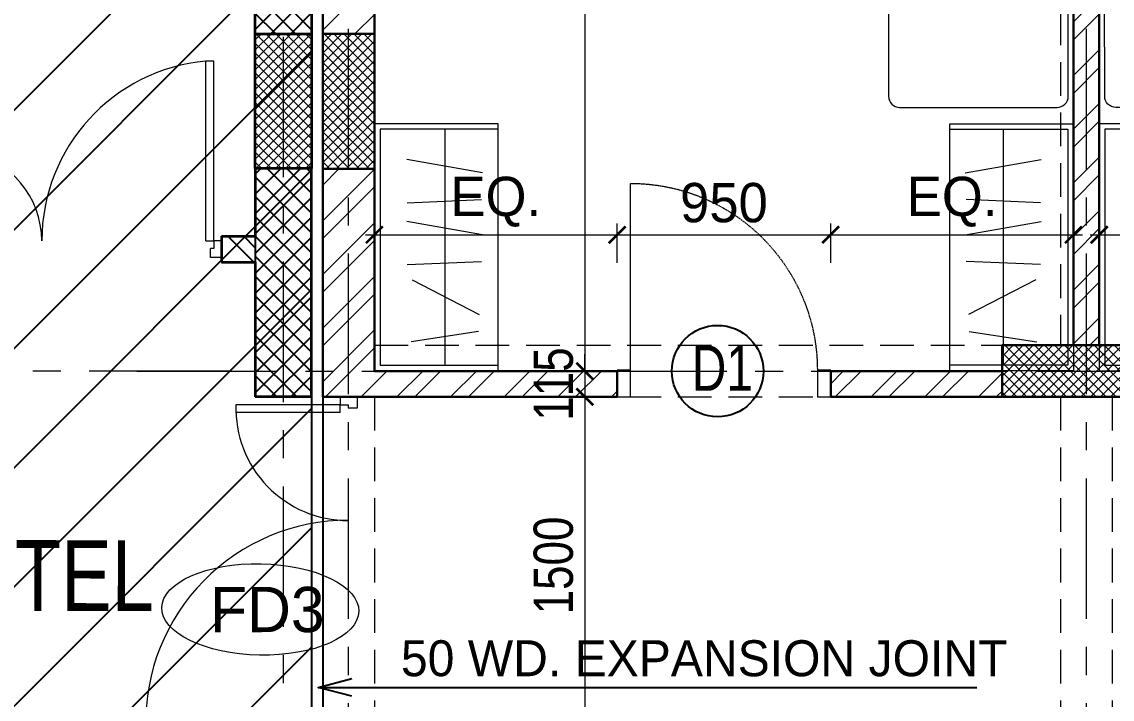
# Model space of a CAD drawing. Header units: millimetres. Extents: x -286480 to 108094, y -227925 to 10018.
# Drawn here: x -30907 to -26056, y -131929 to -128915 of the extents above; entities that cross this region are included whole.
import ezdxf

# ---------------------------------------------------------------- set-up
doc = ezdxf.new("R2010")
doc.units = ezdxf.units.MM
doc.header["$LTSCALE"] = 100
doc.header["$MEASUREMENT"] = 0
doc.header["$PDMODE"] = 67
doc.linetypes.add('CENTER', pattern=[2, 1.25, -0.25, 0.25, -0.25])
doc.linetypes.add('DASHED2', pattern=[0.375, 0.25, -0.125])
doc.layers.get('0').update_dxf_attribs({"lineweight": 25})
for name, color, linetype, lineweight in [('A-ANNO-COLUMN-HATCH', 253, 'Continuous', 9), ('A-ANNO-DOOR', 40, 'Continuous', 18), ('A-ANNO-GRID', 251, 'CENTER', 9), ('A-ANNO-TEXT', 7, 'Continuous', 25), ('A-ANNO-WALL', 1, 'Continuous', 30), ('A-DOOR', 4, 'Continuous', 9), ('A-Wall Sec', 1, 'Continuous', 30), ('beam', 3, 'Continuous', 20), ('column hatch', 12, 'Continuous', 5), ('dim', 7, 'Continuous', 13), ('DOOR TAB', 7, 'Continuous', 5), ('DW-NO', 7, 'Continuous', 25), ('FURNITURE LAYOUT', 37, 'Continuous', 15), ('S-COL', 4, 'Continuous', 30), ('S-Concrete', 1, 'Continuous', 30), ('text', 7, 'Continuous', 9), ('WALL HATCH', 24, 'Continuous', 9)]:
    doc.layers.add(name, color=color, linetype=linetype, lineweight=lineweight)
doc.layers.add('A-Wall Patt', color=8, linetype='Continuous')
doc.styles.add('ARIAL', font='arial.ttf', dxfattribs={"width": 0.8})
doc.styles.add('CENTURY-GOTHIC', font='GOTHIC.TTF', dxfattribs={"height": 175})
doc.styles.add('GOTHIC-TITLE', font='GOTHIC.TTF', dxfattribs={"width": 0.9, "height": 20})
doc.styles.add('SIZE', font='arial.ttf', dxfattribs={"width": 0.75, "height": 200})
doc.styles.get("Standard").update_dxf_attribs({"font": 'sanss___.ttf'})
doc.styles.add('Tower', font='arial.ttf', dxfattribs={"height": 250})
doc.dimstyles.new('1.125', dxfattribs={"dimtxt": 175, "dimasz": 75, "dimexe": 50, "dimexo": 50, "dimgap": 50, "dimtad": 1, "dimdec": 0, "dimrnd": 5, "dimzin": 0, "dimdsep": 46, "dimtxsty": 'CENTURY-GOTHIC', "dimblk": 'ARCHTICK', "dimcen": 5, "dimdle": 40, "dimclrd": 256, "dimclre": 8, "dimclrt": 213, "dimadec": 0, "dimazin": 0, "dimtfac": 1, "dimtdec": 0, "dimtofl": 0, "dimtmove": 2, "dimatfit": 2, "dimldrblk": 'OPEN30', "dimfxl": 80, "dimtolj": 1, "dimtzin": 0, "dimlwd": 15, "dimlwe": 9, "dimarcsym": 1})
doc.dimstyles.new('D 75', dxfattribs={"dimtxt": 175, "dimasz": 75, "dimexe": 100, "dimexo": 100, "dimgap": 50, "dimtad": 1, "dimdec": 0, "dimrnd": 5, "dimzin": 0, "dimdsep": 46, "dimtxsty": 'ARIAL', "dimblk": 'ARCHTICK', "dimcen": 0.09, "dimdle": 100, "dimclrd": 256, "dimclrt": 256, "dimadec": 0, "dimazin": 0, "dimtfac": 1, "dimtdec": 0, "dimtix": 1, "dimtofl": 0, "dimtmove": 1, "dimatfit": 3, "dimfxl": 135, "dimtolj": 1, "dimtzin": 0, "dimlwd": 9, "dimlwe": 9, "dimarcsym": 0})
doc.dimstyles.new('IIITD_WD_L @ 100', dxfattribs={"dimscale": 100, "dimtxt": 2.5, "dimasz": 1, "dimexe": 0.5, "dimexo": 0.25, "dimgap": 0.3, "dimtad": 1, "dimdec": 0, "dimrnd": 1, "dimzin": 0, "dimdsep": 46, "dimtxsty": 'Standard', "dimblk": 'ARCHTICK', "dimcen": 0.2, "dimdle": 1, "dimclrd": 8, "dimclre": 8, "dimadec": 0, "dimazin": 0, "dimtfac": 1, "dimtdec": 0, "dimtofl": 0, "dimtmove": 0, "dimatfit": 0, "dimfxl": 2, "dimtolj": 1, "dimtzin": 0, "dimlwd": -1, "dimlwe": -1, "dimarcsym": 0})

# ---------------------------------------------------------------- blocks, each defined once
blk = doc.blocks.new('Door 1200')
at = {"layer": 'A-DOOR', "color": 5, "lineweight": 18}
for p, q in [((524083.6, 16182.3), (524083.6, 16132.3)), ((524083.6, 16182.3), (524158.6, 16182.3)), ((524158.6, 16182.3), (524158.6, 16147.3)), ((524083.6, 16132.3), (524123.6, 16132.3)), ((524123.6, 16147.3), (524123.6, 16132.3)), ((524158.6, 16147.3), (524123.6, 16147.3)), ((524158.6, 16147.3), (524557.1, 16147.3)), ((524158.6, 16112.3), (524158.6, 16147.3)), ((524158.6, 16112.3), (524557.1, 16112.3)), ((524557.1, 16147.3), (524557.1, 16112.3)), ((524158.6, 15052.3), (524957.9, 15052.4)), ((524158.6, 15052.3), (524158.6, 15017.3)), ((524957.9, 15017.4), (524957.9, 15052.4)), ((524083.6, 15032.3), (524123.6, 15032.3)), ((524083.6, 14982.3), (524083.6, 15032.3)), ((524123.6, 15017.3), (524123.6, 15032.3)), ((524158.6, 15017.3), (524123.6, 15017.3)), ((524158.6, 15017.3), (524957.9, 15017.4)), ((524158.6, 14982.3), (524158.6, 15017.3)), ((524083.6, 14982.3), (524158.6, 14982.3))]:
    blk.add_line(p, q, dxfattribs=at)
at = {"layer": 'A-DOOR', "lineweight": 18}
for centre, radius, start, end in [((524154.5, 16192.8), 410.5, 270.5695, 348.692), ((524156.8, 14977.8), 804.5, 5.3147, 89.8716)]:
    blk.add_arc(centre, radius, start, end, dxfattribs=at)
blk = doc.blocks.new('_ArchTick')
at = {"const_width": 0.15}
blk.add_lwpolyline([(-0.5, -0.5), (0.5, 0.5)], dxfattribs=at)
blk = doc.blocks.new('*D301')
at = {"layer": 'Defpoints', "color": 0, "ltscale": 0.1, "transparency": 16777216}
for p in [(-28761.8, -126319.3, 0.6), (-28761.8, -130469.3, -11.2), (-28402, -130469.3)]:
    blk.add_point(p, dxfattribs=at)
at = {"layer": 'dim', "lineweight": 9, "ltscale": 0.1, "transparency": 16777216}
blk.add_line((-28402, -126219.3), (-28402, -130569.3), dxfattribs=at)
at = {"layer": 'dim', "color": 0, "lineweight": 9, "ltscale": 0.1, "transparency": 16777216}
for p, q in [((-28661.8, -126319.3), (-28302, -126319.3)), ((-28661.8, -130469.3), (-28302, -130469.3))]:
    blk.add_line(p, q, dxfattribs=at)
at = {"layer": 'dim', "lineweight": 9, "ltscale": 0.1, "transparency": 16777216, "xscale": 75, "yscale": 75, "zscale": 75}
for p, rotation in [((-28402, -126319.3), 90), ((-28402, -130469.3), 270)]:
    blk.add_blockref('_ArchTick', p, dxfattribs=dict(at, rotation=rotation))
at = {"layer": 'dim', "ltscale": 0.1, "transparency": 16777216, "insert": (-28541.4, -127971.4), "char_height": 175, "attachment_point": 5, "rotation": 90, "style": 'ARIAL'}
blk.add_mtext('\\A1;4150', dxfattribs=at)
blk = doc.blocks.new('*D281')
at = {"layer": 'Defpoints', "color": 0, "ltscale": 0.1, "transparency": 16777216}
for p in [(-28761.8, -130469.3, 0.3), (-28760.4, -130584.3, 0), (-28402, -130584.3)]:
    blk.add_point(p, dxfattribs=at)
at = {"layer": 'dim', "lineweight": 9, "ltscale": 0.1, "transparency": 16777216}
for p, q in [((-28402, -130469.3), (-28402, -130394.3)), ((-28402, -130584.3), (-28402, -130659.3))]:
    blk.add_line(p, q, dxfattribs=at)
at = {"layer": 'dim', "color": 0, "lineweight": 9, "ltscale": 0.1, "transparency": 16777216}
for p, q in [((-28661.8, -130469.3), (-28302, -130469.3)), ((-28660.4, -130584.3), (-28302, -130584.3))]:
    blk.add_line(p, q, dxfattribs=at)
at = {"layer": 'dim', "lineweight": 9, "ltscale": 0.1, "transparency": 16777216, "xscale": 75, "yscale": 75, "zscale": 75}
for p, rotation in [((-28402, -130469.3), 270), ((-28402, -130584.3), 90)]:
    blk.add_blockref('_ArchTick', p, dxfattribs=dict(at, rotation=rotation))
at = {"layer": 'dim', "ltscale": 0.1, "transparency": 16777216, "insert": (-28541.4, -130526.8), "char_height": 175, "attachment_point": 5, "rotation": 90, "style": 'ARIAL'}
blk.add_mtext('\\A1;115', dxfattribs=at)
blk = doc.blocks.new('*D282')
at = {"layer": 'Defpoints', "color": 0, "ltscale": 0.1, "transparency": 16777216}
for p in [(-28760.4, -130584.3, 0), (-28669.6, -132084.3, -5.9), (-28402, -132084.3)]:
    blk.add_point(p, dxfattribs=at)
at = {"layer": 'dim', "lineweight": 9, "ltscale": 0.1, "transparency": 16777216}
blk.add_line((-28402, -130484.3), (-28402, -132184.3), dxfattribs=at)
at = {"layer": 'dim', "color": 0, "lineweight": 9, "ltscale": 0.1, "transparency": 16777216}
for p, q in [((-28660.4, -130584.3), (-28302, -130584.3)), ((-28569.6, -132084.3), (-28302, -132084.3))]:
    blk.add_line(p, q, dxfattribs=at)
at = {"layer": 'dim', "lineweight": 9, "ltscale": 0.1, "transparency": 16777216, "xscale": 75, "yscale": 75, "zscale": 75}
for p, rotation in [((-28402, -130584.3), 90), ((-28402, -132084.3), 270)]:
    blk.add_blockref('_ArchTick', p, dxfattribs=dict(at, rotation=rotation))
at = {"layer": 'dim', "ltscale": 0.1, "transparency": 16777216, "insert": (-28541.4, -131334.3), "char_height": 175, "attachment_point": 5, "rotation": 90, "style": 'ARIAL'}
blk.add_mtext('\\A1;1500', dxfattribs=at)
blk = doc.blocks.new('door-700')
at = {"linetype": 'Continuous'}
for p, q in [((-50, 100), (-50, 800)), ((-800, 100), (-800, 0)), ((0, 100), (0, 0))]:
    blk.add_line(p, q, dxfattribs=at)
at = {"linetype": 'DASHED2', "ltscale": 0.1}
blk.add_arc((-50, 100), 700, 90, 180, dxfattribs=at)
at = {"linetype": 'Continuous'}
for points in [[(-750, 0), (-800, 0), (-800, 100), (-750, 100)], [(0, 0), (-50, 0), (-50, 100), (0, 100)]]:
    blk.add_3dface(points, dxfattribs=at)
blk = doc.blocks.new('*D336')
at = {"layer": 'Defpoints', "color": 0, "ltscale": 0.1, "transparency": 16777216}
for p in [(-28258.2, -129862.8), (-29338.2, -130038.4, -18.9), (-28258.2, -130038.4, -15.6)]:
    blk.add_point(p, dxfattribs=at)
at = {"layer": 'dim', "color": 8, "lineweight": 9, "ltscale": 0.1, "transparency": 16777216}
for p, q in [((-29338.2, -129988.4), (-29338.2, -129812.8)), ((-28258.2, -129988.4), (-28258.2, -129812.8))]:
    blk.add_line(p, q, dxfattribs=at)
at = {"layer": 'dim', "lineweight": 15, "ltscale": 0.1, "transparency": 16777216}
blk.add_line((-29378.2, -129862.8), (-28218.2, -129862.8), dxfattribs=at)
at = {"layer": 'dim', "lineweight": 15, "ltscale": 0.1, "transparency": 16777216, "xscale": 75, "yscale": 75, "zscale": 75, "rotation": 180}
blk.add_blockref('_ArchTick', (-29338.2, -129862.8), dxfattribs=at)
at = {"layer": 'dim', "lineweight": 15, "ltscale": 0.1, "transparency": 16777216, "xscale": 75, "yscale": 75, "zscale": 75}
blk.add_blockref('_ArchTick', (-28258.2, -129862.8), dxfattribs=at)
at = {"layer": 'dim', "color": 213, "ltscale": 0.1, "transparency": 16777216, "insert": (-28798.2, -129716.2), "char_height": 175, "attachment_point": 5, "style": 'CENTURY-GOTHIC'}
blk.add_mtext('\\A1;EQ.', dxfattribs=at)
blk = doc.blocks.new('_Open30')
at = {"color": 0, "linetype": 'ByBlock', "lineweight": -2}
for p, q in [((-1, 0.268), (0, 0)), ((0, 0), (-1, -0.268)), ((0, 0), (-1, 0))]:
    blk.add_line(p, q, dxfattribs=at)
blk = doc.blocks.new('*D337')
at = {"layer": 'Defpoints', "color": 0, "ltscale": 0.1, "transparency": 16777216}
for p in [(-27308.2, -129862.8), (-28258.2, -130038.4, -15.6), (-27308.2, -130038.4, -15.6)]:
    blk.add_point(p, dxfattribs=at)
at = {"layer": 'dim', "color": 8, "lineweight": 9, "ltscale": 0.1, "transparency": 16777216}
for p, q in [((-28258.2, -129988.4), (-28258.2, -129812.8)), ((-27308.2, -129988.4), (-27308.2, -129812.8))]:
    blk.add_line(p, q, dxfattribs=at)
at = {"layer": 'dim', "lineweight": 15, "ltscale": 0.1, "transparency": 16777216}
blk.add_line((-28298.2, -129862.8), (-27268.2, -129862.8), dxfattribs=at)
at = {"layer": 'dim', "lineweight": 15, "ltscale": 0.1, "transparency": 16777216, "xscale": 75, "yscale": 75, "zscale": 75, "rotation": 180}
blk.add_blockref('_ArchTick', (-28258.2, -129862.8), dxfattribs=at)
at = {"layer": 'dim', "lineweight": 15, "ltscale": 0.1, "transparency": 16777216, "xscale": 75, "yscale": 75, "zscale": 75}
blk.add_blockref('_ArchTick', (-27308.2, -129862.8), dxfattribs=at)
at = {"layer": 'dim', "color": 213, "ltscale": 0.1, "transparency": 16777216, "insert": (-27783.2, -129720.9), "char_height": 175, "attachment_point": 5, "style": 'CENTURY-GOTHIC'}
blk.add_mtext('\\A1;950', dxfattribs=at)
blk = doc.blocks.new('*D338')
at = {"layer": 'Defpoints', "color": 0, "ltscale": 0.1, "transparency": 16777216}
for p in [(-26228.2, -129862.8), (-27308.2, -130038.4, -15.6), (-26228.2, -130038.4, -18.6)]:
    blk.add_point(p, dxfattribs=at)
at = {"layer": 'dim', "color": 8, "lineweight": 9, "ltscale": 0.1, "transparency": 16777216}
for p, q in [((-27308.2, -129988.4), (-27308.2, -129812.8)), ((-26228.2, -129988.4), (-26228.2, -129812.8))]:
    blk.add_line(p, q, dxfattribs=at)
at = {"layer": 'dim', "lineweight": 15, "ltscale": 0.1, "transparency": 16777216}
blk.add_line((-27348.2, -129862.8), (-26188.2, -129862.8), dxfattribs=at)
at = {"layer": 'dim', "lineweight": 15, "ltscale": 0.1, "transparency": 16777216, "xscale": 75, "yscale": 75, "zscale": 75, "rotation": 180}
blk.add_blockref('_ArchTick', (-27308.2, -129862.8), dxfattribs=at)
at = {"layer": 'dim', "lineweight": 15, "ltscale": 0.1, "transparency": 16777216, "xscale": 75, "yscale": 75, "zscale": 75}
blk.add_blockref('_ArchTick', (-26228.2, -129862.8), dxfattribs=at)
at = {"layer": 'dim', "color": 213, "ltscale": 0.1, "transparency": 16777216, "insert": (-26768.2, -129716.2), "char_height": 175, "attachment_point": 5, "style": 'CENTURY-GOTHIC'}
blk.add_mtext('\\A1;EQ.', dxfattribs=at)
blk = doc.blocks.new('*D339')
at = {"layer": 'Defpoints', "color": 0, "ltscale": 0.1, "transparency": 16777216}
for p in [(-25033.2, -129862.8), (-26113.2, -129923.4, -18.6), (-25033.2, -130038.4, -10.6)]:
    blk.add_point(p, dxfattribs=at)
at = {"layer": 'dim', "color": 8, "lineweight": 9, "ltscale": 0.1, "transparency": 16777216}
for p, q in [((-26113.2, -129873.4), (-26113.2, -129812.8)), ((-25033.2, -129988.4), (-25033.2, -129812.8))]:
    blk.add_line(p, q, dxfattribs=at)
at = {"layer": 'dim', "lineweight": 15, "ltscale": 0.1, "transparency": 16777216}
blk.add_line((-26153.2, -129862.8), (-24993.2, -129862.8), dxfattribs=at)
at = {"layer": 'dim', "lineweight": 15, "ltscale": 0.1, "transparency": 16777216, "xscale": 75, "yscale": 75, "zscale": 75, "rotation": 180}
blk.add_blockref('_ArchTick', (-26113.2, -129862.8), dxfattribs=at)
at = {"layer": 'dim', "lineweight": 15, "ltscale": 0.1, "transparency": 16777216, "xscale": 75, "yscale": 75, "zscale": 75}
blk.add_blockref('_ArchTick', (-25033.2, -129862.8), dxfattribs=at)
at = {"layer": 'dim', "color": 213, "ltscale": 0.1, "transparency": 16777216, "insert": (-25573.2, -129716.2), "char_height": 175, "attachment_point": 5, "style": 'CENTURY-GOTHIC'}
blk.add_mtext('\\A1;EQ.', dxfattribs=at)
blk = doc.blocks.new('A$C0E3E786B-flat-1')
at = {"ltscale": 0.1}
for p, q in [((855.2, 288.7, 0), (240.1, -46.1, 0)), ((1735, -1224.8, 0), (922.8, 268.6, 0)), ((220.2, -113.9, 0), (1032.4, -1607.3, 0)), ((1532.3, -852, 0), (1444.7, -899.7, 0)), ((1444.7, -899.7, 0), (752.9, -1093.3, 0)), ((829.6, -1234.5, 0), (1444.7, -899.7, 0)), ((1500.5, -885, 0), (875.6, -1225.1, 0)), ((1500.5, -885, 0), (1482.4, -924.7, 0)), ((1701.1, -1254, 0), (1500.5, -885, 0)), ((875.6, -1225.1, 0), (918.9, -1231.4, 0)), ((1076.3, -1594.1, 0), (875.6, -1225.1, 0)), ((1076.3, -1594.1, 0), (1701.1, -1254, 0)), ((1701.1, -1254, 0), (1654.4, -1240.9, 0)), ((1100.1, -1627.4, 0), (1715.1, -1292.6, 0)), ((1076.3, -1594.1, 0), (1090.9, -1547.7, 0))]:
    blk.add_line(p, q, dxfattribs=at)
for centre, start_param, end_param in [((879, 244.7, 0), 1.628397, 3.199193), ((264, -90, 0), 3.199193, 4.76999), ((1691.3, -1248.7, 0), 0.057601, 1.628397), ((1076.2, -1583.5, 0), 4.76999, 6.340786)]:
    blk.add_ellipse(centre, major_axis=(21.3, -45.2), ratio=0.996988, start_param=start_param, end_param=end_param, dxfattribs=at)
blk = doc.blocks.new('cb')
at = {"layer": 'FURNITURE LAYOUT', "ltscale": 0.1, "extrusion": (-0.008908, -0.002858, 0.999956)}
for p, q in [((-25800.7, -129393.6, 17.8), (-25800.7, -130443.6, 14.8)), ((-25632.1, -129587.2, 18.8), (-25969.4, -129527.9, 16)), ((-25967, -129720.4, 15.4), (-25636.4, -129706.4, 18.4)), ((-25632.1, -129862.6, 18), (-25969.4, -129803.2, 15.2)), ((-25967, -129995.7, 14.6), (-25636.4, -129981.8, 17.6)), ((-25945.4, -130063.9, 14.6), (-25647.1, -130217, 16.9)), ((-25649.6, -130293.4, 16.6), (-25950.5, -130338.9, 13.8))]:
    blk.add_line(p, q, dxfattribs=at)
at = {"layer": 'FURNITURE LAYOUT', "ltscale": 0.1, "extrusion": (-0.008908, -0.002858, 0.999956), "elevation": 617.5}
blk.add_lwpolyline([(-26112, -129367.4), (-26112.1, -130467.4), (-25562.1, -130467.4), (-25562, -129367.4)], close=True, dxfattribs=at)
blk.add_lwpolyline([(-25562, -129392.4), (-26087, -129392.4), (-26087.1, -130442.4), (-25562.1, -130442.4)], dxfattribs=at)
blk = doc.blocks.new('Big Door Garbage')
at = {"lineweight": 18}
for p, q in [((-12550, 128777.8), (-12500, 128777.8)), ((-12550, 128702.8), (-12550, 128777.8)), ((-12500, 128777.8), (-12500, 128737.8)), ((-11100, 128777.8), (-11100, 128737.8)), ((-11050, 128777.8), (-11100, 128777.8)), ((-12515, 128737.8), (-12500, 128737.8)), ((-12515, 128702.8), (-12515, 128737.8)), ((-11085, 128737.8), (-11100, 128737.8)), ((-11085, 128702.8), (-11085, 128737.8)), ((-12550, 128702.8), (-12515, 128702.8)), ((-12515, 128702.8), (-12515, 128239.2)), ((-12480, 128702.8), (-12515, 128702.8)), ((-12480, 128702.8), (-12480, 128239.2)), ((-11120, 128702.8), (-11085, 128702.8)), ((-11120, 128702.8), (-11120, 127838)), ((-11050, 128702.8), (-11085, 128702.8)), ((-11085, 128702.8), (-11085, 127838))]:
    blk.add_line(p, q, dxfattribs=at)
blk.add_lwpolyline([(-11050, 128777.8), (-11050, 128702.8)], dxfattribs=at)
for centre, radius, start, end in [((-12498.9, 128737.8), 498.9, 268.1474, 0), ((-11101.5, 128737.8), 900, 180, 271.0475)]:
    blk.add_arc(centre, radius, start, end, dxfattribs=at)
blk = doc.blocks.new('DW')
at = {"layer": 'DOOR TAB', "color": 1, "ltscale": 0.1, "true_color": 0xfa0000, "extrusion": (0, 0, -1)}
blk.add_ellipse((4668161.6, 8273913), major_axis=(760.9, 14.7), ratio=0.463894, dxfattribs=at)
at = {"layer": 'DOOR TAB', "color": 1, "ltscale": 0.1, "true_color": 0xfa0000, "style": 'GOTHIC-TITLE', "width": 0.9}
blk.add_attdef('DW0', (4667644.2, 8273737.5), '', height=350, dxfattribs=at)

msp = doc.modelspace()

# ---------------------------------------------------------------- hatches: boundary and pattern name
at = {"ltscale": 0.1, "true_color": 0xbdbdbd}
h = msp.add_hatch(dxfattribs=at)
h.set_pattern_fill('ANSI31', color=9, scale=3000)
h.set_pattern_definition([(45, (250.1, -34476.76), (-265.165, 265.165), [])])
h.paths.add_polyline_path([(-38569.7, -126799.2), (-38569.7, -131082.4), (-38443.4, -131082.4), (-38675, -131170), (-38569.7, -131170), (-38569.7, -135869.2), (-34058.2, -135869.2), (-34058.2, -136574.2), (-29618.2, -136573.5), (-29618.2, -126799.3), (-33808.2, -126799.2)])
at = {"layer": 'A-ANNO-COLUMN-HATCH', "lineweight": 9, "ltscale": 0.1}
h = msp.add_hatch(dxfattribs=at)
h.set_pattern_fill('ANSI37', color=256, scale=250)
h.set_pattern_definition([(45, (-155807.633, -57392.413), (-22.097087, 22.097087), []), (135, (-155807.633, -57392.413), (-22.097087, -22.097087), [])])
h.paths.add_polyline_path([(-29338.2, -129569.3), (-29338.2, -128969.3), (-29568.2, -128969.3), (-29568.2, -129569.3)])
h = msp.add_hatch(dxfattribs=at)
h.set_pattern_fill('ANSI37', color=256, scale=250)
h.set_pattern_definition([(45, (-136293.143, -142349.6), (-22.097087, 22.097087), []), (135, (-136293.143, -142349.6), (-22.097087, -22.097087), [])])
h.paths.add_polyline_path([(-25795.7, -130584.3), (-26545.7, -130584.3), (-26545.7, -130354.3), (-25795.7, -130354.3)])
at = {"layer": 'A-Wall Patt'}
h = msp.add_hatch(dxfattribs=at)
h.set_pattern_fill('ANSI32', color=256, scale=400, angle=450, style=0)
h.set_pattern_definition([(135, (-29940.76, -129918.76), (-106.066, -106.066), []), (135, (-29940.76, -129848.04), (-106.066, -106.066), [])])
h.paths.add_polyline_path([(-30018.2, -129869.2), (-30018.2, -129984.2), (-29868.2, -129984.2), (-29868.2, -129869.2)])
h.paths.add_polyline_path([(-36323.2, -126799.2), (-36573.2, -126799.2, -0.000056), (-36573.2, -126799.2), (-36823.2, -126799.2), (-36823.2, -126229.2), (-36323.2, -126229.2)], flags=17)
h.paths.add_polyline_path([(-31333.2, -130584.2), (-31218.2, -130584.2), (-31218.2, -129984.2), (-31333.2, -129984.2)])
h.paths.add_polyline_path([(-32648.2, -130584.2), (-32533.2, -130584.2), (-32533.2, -129984.2), (-32648.2, -129984.2)], flags=17)
h.paths.add_polyline_path([(-36515.7, -127048.5), (-36938.2, -127048.5), (-36938.2, -127049.2), (-36630.7, -127049.2), (-36630.7, -129199.8), (-36515.7, -129199.8)])
h.paths.add_polyline_path([(-36938.2, -126798.5), (-36208.2, -126798.5), (-36208.2, -126049.2), (-36323.2, -126049.2), (-36323.2, -126114.2), (-36823.2, -126114.2), (-36823.2, -126049.2), (-36938.2, -126049.2)])
h.paths.add_polyline_path([(-33808.2, -129869.2), (-33808.2, -129984.2), (-31218.2, -129984.2), (-31218.2, -129869.2)])
h.paths.add_polyline_path([(-38569.7, -130469.2), (-38569.7, -130584.2), (-36515.7, -130584.2), (-36515.7, -130199.8), (-36630.7, -130199.8), (-36630.7, -130469.2)])
h = msp.add_hatch(dxfattribs=at)
h.set_pattern_fill('ANSI37', color=256, scale=500, angle=90, style=0)
h.set_pattern_definition([(135, (-29699.955, -128515.7), (-44.1942, -44.1942), []), (225, (-29699.955, -128515.7), (44.1942, -44.1942), [])])
h.paths.add_polyline_path([(-29618.2, -127248.5), (-29868.2, -127248.5), (-29868.2, -128968.5), (-29618.2, -128968.5)])
h = msp.add_hatch(dxfattribs=at)
h.set_pattern_fill('ANSI37', color=256, scale=500, angle=90, style=0)
h.set_pattern_definition([(135, (63243.24, 160182.245), (-44.194174, -44.194174), []), (225, (63243.24, 160182.245), (44.194174, -44.194174), [])])
h.paths.add_polyline_path([(-29868.2, -130584.3), (-29618.2, -130584.3), (-29618.2, -129568.5), (-29868.2, -129568.5)])
at = {"layer": 'WALL HATCH', "ltscale": 0.1}
h = msp.add_hatch(dxfattribs=at)
h.set_pattern_fill('ANSI32', color=256, scale=450, style=0)
h.set_pattern_definition([(45, (265.31, -0.74), (-119.32427, 119.32427), []), (45, (344.86, -0.74), (-119.32427, 119.32427), [])])
h.paths.add_polyline_path([(-29568.2, -128969.3), (-29338.2, -128969.3), (-29339.5, -126694.3), (-29566.9, -126694.3)])
h = msp.add_hatch(dxfattribs=at)
h.set_pattern_fill('ANSI32', color=256, scale=450, style=0)
h.set_pattern_definition([(45, (3605.31, -520.75), (-119.32427, 119.32427), []), (45, (3684.86, -520.75), (-119.32427, 119.32427), [])])
h.paths.add_polyline_path([(-26113.2, -127369.3), (-26228.2, -127369.3), (-26228.2, -130354.2), (-26113.2, -130354.2)])
h = msp.add_hatch(dxfattribs=at)
h.set_pattern_fill('ANSI32', color=256, scale=450, style=0)
h.paths.add_polyline_path([(-29338.2, -129569.2), (-29568.2, -129569.2), (-29568.2, -130584.3), (-29338.2, -130584.3)])
h = msp.add_hatch(dxfattribs=at)
h.set_pattern_fill('ANSI32', color=256, scale=450, style=0)
h.set_pattern_definition([(45, (-21019.74, -5427.82), (-119.32427, 119.32427), []), (45, (-20940.19, -5427.82), (-119.32427, 119.32427), [])])
h.paths.add_polyline_path([(-28258.2, -130469.3), (-28258.2, -130584.3), (-29338.2, -130584.3), (-29338.2, -130469.3)])
h = msp.add_hatch(dxfattribs=at)
h.set_pattern_fill('ANSI32', color=256, scale=450, style=0)
h.set_pattern_definition([(45, (-19387.12, -5427.81), (-119.32427, 119.32427), []), (45, (-19307.57, -5427.81), (-119.32427, 119.32427), [])])
h.paths.add_polyline_path([(-27308.2, -130584.3), (-27308.2, -130469.3), (-26545.7, -130469.3), (-26545.7, -130584.3)])

# ---------------------------------------------------------------- linework, layer by layer
at = {"layer": 'A-ANNO-COLUMN-HATCH', "linetype": 'Continuous', "lineweight": 9, "ltscale": 0.1}
for p, q in [((-29868.2, -128995.7), (-29841, -128968.5)), ((-29868.2, -129039.9), (-29796.8, -128968.5)), ((-29868.2, -129084.1), (-29752.6, -128968.5)), ((-29868.2, -129128.3), (-29708.4, -128968.5)), ((-29868.2, -129172.5), (-29664.2, -128968.5)), ((-29868.2, -129216.7), (-29620, -128968.5)), ((-29618.2, -129215.7), (-29865.3, -128968.5)), ((-29618.2, -129171.5), (-29821.2, -128968.5)), ((-29618.2, -129127.3), (-29777, -128968.5)), ((-29618.2, -129083.1), (-29732.8, -128968.5)), ((-29618.2, -129038.9), (-29688.6, -128968.5)), ((-29618.2, -128994.7), (-29644.4, -128968.5)), ((-29618.2, -129259.8), (-29868.2, -129009.8)), ((-29868.2, -129260.9), (-29618.2, -129010.9)), ((-29618.2, -129304), (-29868.2, -129054)), ((-29868.2, -129305.1), (-29618.2, -129055.1)), ((-29618.2, -129348.2), (-29868.2, -129098.2)), ((-29868.2, -129349.3), (-29618.2, -129099.3)), ((-29618.2, -129392.4), (-29868.2, -129142.4)), ((-29868.2, -129393.5), (-29618.2, -129143.5)), ((-29618.2, -129436.6), (-29868.2, -129186.6)), ((-29868.2, -129437.7), (-29618.2, -129187.7)), ((-29618.2, -129480.8), (-29868.2, -129230.8)), ((-29868.2, -129481.9), (-29618.2, -129231.9)), ((-29618.2, -129525), (-29868.2, -129275)), ((-29868.2, -129526.1), (-29618.2, -129276.1)), ((-29618.9, -129568.5), (-29868.2, -129319.2)), ((-29866.5, -129568.5), (-29618.2, -129320.3)), ((-29663.1, -129568.5), (-29868.2, -129363.4)), ((-29822.3, -129568.5), (-29618.2, -129364.5)), ((-29707.3, -129568.5), (-29868.2, -129407.6)), ((-29778.1, -129568.5), (-29618.2, -129408.7)), ((-29751.5, -129568.5), (-29868.2, -129451.8)), ((-29733.9, -129568.5), (-29618.2, -129452.8)), ((-29795.7, -129568.5), (-29868.2, -129496)), ((-29689.7, -129568.5), (-29618.2, -129497)), ((-29839.9, -129568.5), (-29868.2, -129540.2)), ((-29645.5, -129568.5), (-29618.2, -129541.2))]:
    msp.add_line(p, q, dxfattribs=at)
at = {"layer": 'A-ANNO-GRID', "ltscale": 5}
for p, q in [((-29453.2, -140571.8, -1.8), (-29453.2, -124321.4, -1.8)), ((-26170.7, -140571.8, -20.7), (-26170.7, -124321.4, -20.7)), ((-29743.2, -137607.2, 12.8), (-29743.2, -124822.1, 12.8)), ((-29982.9, -130469.2, 12.8), (-39374.7, -130469.2, 12.8)), ((-30394.7, -130469.3, 11.7), (-4567.5, -130469.3, 11.7))]:
    msp.add_line(p, q, dxfattribs=at)
at = {"layer": 'A-ANNO-WALL', "ltscale": 0.1, "extrusion": (5.90536e-11, -0.002858, 0.999996)}
for p, q in [((-29568.2, -126694.3, 11.7), (-29568.2, -128969.3, 11.7)), ((-29338.2, -126694.3, 11.7), (-29338.2, -128969.3, 11.7)), ((-26228.2, -127369.3, 20.8), (-26228.2, -130354.3, 12.3)), ((-29338.2, -130469.3, 12), (-28258.2, -130469.3, 9.7)), ((-28258.2, -130584.3, 9.3), (-28258.2, -130469.3, 9.7)), ((-27308.2, -130469.3, 9.5), (-26545.7, -130469.3, -20.7)), ((-27308.2, -130584.3, 9.2), (-27308.2, -130469.3, 9.5)), ((-29568.2, -130584.3, 5.6), (-28258.2, -130584.3, 9.3)), ((-27308.2, -130584.3, 9.2), (-26545.7, -130584.3, -21.1))]:
    msp.add_line(p, q, dxfattribs=at)
at = {"layer": 'A-ANNO-WALL', "ltscale": 0.1, "extrusion": (-5.90536e-11, -0.002858, 0.999996)}
msp.add_line((-26113.2, -127369.3, 20.8), (-26113.2, -130354.3, 12.3), dxfattribs=at)
at = {"layer": 'A-ANNO-WALL', "ltscale": 0.1}
for p, q in [((-29568.2, -129569.2, -3.2), (-29568.2, -130584.3, 11.7)), ((-29338.2, -129569.2, -3.2), (-29338.2, -130469.3, -3.2))]:
    msp.add_line(p, q, dxfattribs=at)
at = {"layer": 'A-Wall Patt'}
msp.add_line((-29868.2, -129869.2, 12.8), (-29868.2, -129984.2, 12.8), dxfattribs=at)
at = {"layer": 'A-Wall Sec', "lineweight": 35}
for p, q in [((-29868.2, -128968.5, 12.8), (-29868.2, -127248.5, 12.8)), ((-29618.2, -127248.5, 12.8), (-29618.2, -128968.5, 12.8)), ((-29868.2, -129568.5, 12.8), (-29868.2, -129869.2, 12.8)), ((-29618.2, -130584.3, 12.8), (-29618.2, -129568.5, 12.8)), ((-30018.2, -129869.2, 12.8), (-30018.2, -129984.2, 12.8)), ((-30018.2, -129869.2, 12.8), (-29868.2, -129869.2, 12.8)), ((-30018.2, -129984.2, 12.8), (-29868.2, -129984.2, 12.8)), ((-29868.2, -129984.2, 12.8), (-29868.2, -130584.3, 12.8)), ((-29618.2, -130584.3, 11.7), (-29868.2, -130584.3, 11.7))]:
    msp.add_line(p, q, dxfattribs=at)
at = {"layer": 'beam', "linetype": 'DASHED2', "ltscale": 6}
for p, q in [((-29568.2, -126694.3, 11.7), (-29568.2, -128968.5, 12.8)), ((-29338.2, -126694.3, 11.7), (-29338.2, -128968.5, 12.8)), ((-26285.7, -126844.3, 24.5), (-26285.7, -130354.3, -20.7)), ((-29568.2, -129569.3, -8.4), (-29568.2, -132084.3, -3.2)), ((-29338.2, -129569.3, -8.4), (-29338.3, -130354.3, -3.2)), ((-29338.2, -130354.3, -3.2), (-26545.7, -130354.3, -20.7)), ((-29338.2, -130584.3, -3.2), (-26545.7, -130584.3, -20.7)), ((-29338.2, -130584.3, -10.2), (-29338.2, -132084.3, 10.1)), ((-26285.9, -130584.3, 27), (-26285.9, -132084.3, 47.7)), ((-26055.9, -130584.3, 27), (-26055.9, -132084.3, 47.7))]:
    msp.add_line(p, q, dxfattribs=at)
at = {"layer": 'DW-NO', "color": 51}
for p, q in [((-29618.2, -130584.3, 11.7), (-29618.2, -132084.3, -3.2)), ((-29568.2, -130584.3, 11.7), (-29568.2, -132084.3, -3.2))]:
    msp.add_line(p, q, dxfattribs=at)
msp.add_circle((-27811.3, -130469.5, 665.1), 203.6, dxfattribs=at)
at = {"layer": 'S-COL', "ltscale": 0.1}
for points, elevation in [([(-29338.2, -129569.3), (-29338.2, -128969.3), (-29568.2, -128969.3), (-29568.2, -129569.3)], -8.4), ([(-25795.7, -130584.3), (-26545.7, -130584.3), (-26545.7, -130354.3), (-25795.7, -130354.3)], -20.7)]:
    msp.add_lwpolyline(points, close=True, dxfattribs=dict(at, elevation=elevation))
at = {"layer": 'S-Concrete', "lineweight": 35, "elevation": 12.8}
msp.add_lwpolyline([(-29868.2, -128968.5), (-29618.2, -128968.5), (-29618.2, -129568.5), (-29868.2, -129568.5), (-29868.2, -128968.5)], dxfattribs=at)

# ---------------------------------------------------------------- block references
at = {"layer": 'A-ANNO-DOOR', "extrusion": (5.90536e-11, -0.002858, 0.999996), "xscale": -1.187500030388742, "yscale": 1.187500030388742, "zscale": 1.187500030388742}
msp.add_blockref('door-700', (-28258.2, -130583.7, 382.6), dxfattribs=at)
at = {"layer": 'A-ANNO-DOOR', "extrusion": (0.000124809, 0.002858, 0.999996), "xscale": 0.99997638351184, "yscale": 0.99997638351184, "zscale": 0.99997638351184, "rotation": 269.9977240268291}
msp.add_blockref('Big Door Garbage', (-158190.9, -143128.4, -369.2), dxfattribs=at)
at = {"layer": 'column hatch', "rotation": 90}
msp.add_blockref('Door 1200', (-15035.9, -654047.8, 12.8), dxfattribs=at)
at = {"layer": 'DOOR TAB', "color": 1, "true_color": 0xfa0000, "extrusion": (-0.003095, 0.001325, 0.999994)}
ref = msp.add_blockref('DW', (2662010.2, -4895612.8, -76.9), dxfattribs=dict(at, xscale=-0.576, yscale=0.5760000000000054, zscale=0.5760000000000002, rotation=0.03601308354720167))
ref.add_attrib('DW0', '  FD3', (-30218.7, -131631.2, -76.9), dxfattribs={"color": 1, "ltscale": 0.1, "true_color": 0xff0004, "extrusion": (-0.003095, 0.001325, 0.999994), "height": 201.6, "rotation": 0.036, "style": 'GOTHIC-TITLE'})
at = {"layer": 'FURNITURE LAYOUT', "ltscale": 0.1, "extrusion": (-5.3212e-11, -0.002858, 0.999996), "zscale": -0.9999999999999997, "rotation": 151.4407747083502}
msp.add_blockref('A$C0E3E786B-flat-1', (-26112.2, -129450.8, 367.8), dxfattribs=at)
at = {"layer": 'FURNITURE LAYOUT', "ltscale": 0.1, "extrusion": (5.3212e-11, -0.002858, 0.999996), "xscale": -1, "zscale": -1, "rotation": 208.5592252917924}
msp.add_blockref('A$C0E3E786B-flat-1', (-26228.1, -129450.8, 367.8), dxfattribs=at)
at = {"layer": 'FURNITURE LAYOUT'}
for p in [(-3225, 0, -23.1), (0, 0)]:
    msp.add_blockref('cb', p, dxfattribs=at)
at = {"layer": 'FURNITURE LAYOUT', "xscale": -1}
msp.add_blockref('cb', (-52341.4, 0), dxfattribs=at)

# ---------------------------------------------------------------- texts
at = {"layer": 'A-ANNO-TEXT', "insert": (-27871, -131748.1, -8.2), "char_height": 160, "width": 3740.619, "attachment_point": 5, "style": 'Tower'}
msp.add_mtext('{\\fCentury Gothic|b0|i0|c0|p34;50 WD. EXPANSION JOINT}', dxfattribs=at)
at = {"layer": 'DW-NO', "color": 51, "style": 'SIZE', "width": 0.75}
msp.add_text('D1', height=202.67, dxfattribs=at).set_placement((-27926, -130557.1, 665.1))
at = {"layer": 'text', "extrusion": (0.000128522, 0.002858, 0.999996), "insert": (-32379.7, -131219.5, -59.6), "char_height": 315, "width": 11411.79, "attachment_point": 2, "text_direction": (0.999999, -0.001305, -0.000125), "style": 'ARIAL'}
msp.add_mtext('{\\fCentury Gothic|b0|i0|c0|p34;EXISTING GIRLS HOSTEL }', dxfattribs=at)

# ---------------------------------------------------------------- dimensions: what is measured, and where the dimension line sits
at = {"layer": 'dim', "ltscale": 0.1}
dim = msp.add_linear_dim(base=(-28402, -130469.3, 23.2), p1=(-28761.8, -126319.3, 23.8), p2=(-28761.8, -130469.3, 12), angle=90, dimstyle='D 75', dxfattribs=at)
dim.commit()
dim.dimension.update_dxf_attribs({"geometry": '*D301', "text_midpoint": (-28402, -127971.4, 23.2), "dimtype": 160})
dim = msp.add_aligned_dim(p1=(-29338.2, -130038.4, 6.2), p2=(-28258.2, -130038.4, 9.5), distance=175.6, text='EQ.', dimstyle='1.125', dxfattribs=at)
dim.commit()
dim.dimension.update_dxf_attribs({"geometry": '*D336', "text_midpoint": (-28798.2, -129716.2, 25.1)})
for base, p1, p2, angle, dimstyle, picture, middle in [((-27308.2, -129862.8, 25.1), (-28258.2, -130038.4, 9.5), (-27308.2, -130038.4, 9.5), 180, '1.125', '*D337', (-27783.2, -129720.9, 25.1)), ((-28402, -130584.3, 11.7), (-28761.8, -130469.3, 12), (-28760.4, -130584.3, 11.7), 90, 'D 75', '*D281', (-28541.4, -130526.8, 11.7)), ((-28402, -132084.3, 11.7), (-28760.4, -130584.3, 11.7), (-28669.6, -132084.3, 5.8), 90, 'D 75', '*D282', (-28541.4, -131334.3, 11.7))]:
    dim = msp.add_linear_dim(base=base, p1=p1, p2=p2, angle=angle, dimstyle=dimstyle, dxfattribs=at)
    dim.commit()
    dim.dimension.update_dxf_attribs({"geometry": picture, "text_midpoint": middle})
for base, p1, p2, picture, middle in [((-26228.2, -129862.8, 25.1), (-27308.2, -130038.4, 9.5), (-26228.2, -130038.4, 6.6), '*D338', (-26768.2, -129716.2, 25.1)), ((-25033.2, -129862.8, 25.1), (-26113.2, -129923.4, 6.6), (-25033.2, -130038.4, 14.5), '*D339', (-25573.2, -129716.2, 25.1))]:
    dim = msp.add_linear_dim(base=base, p1=p1, p2=p2, angle=180, text='EQ.', dimstyle='1.125', dxfattribs=at)
    dim.commit()
    dim.dimension.update_dxf_attribs({"geometry": picture, "text_midpoint": middle})

# ---------------------------------------------------------------- leaders
at = {"layer": 'A-ANNO-TEXT'}
msp.add_leader([(-29589.3, -131876.4, -18.1), (-26658, -131876.4, -18.1)], dimstyle='IIITD_WD_L @ 100', override={"dimasz": 1.5, "dimgap": 0.3, "dimtad": 0, "dimclrd": 7, "dimldrblk": 'Open30'}, dxfattribs=at)

doc.saveas('drawing.dxf')
